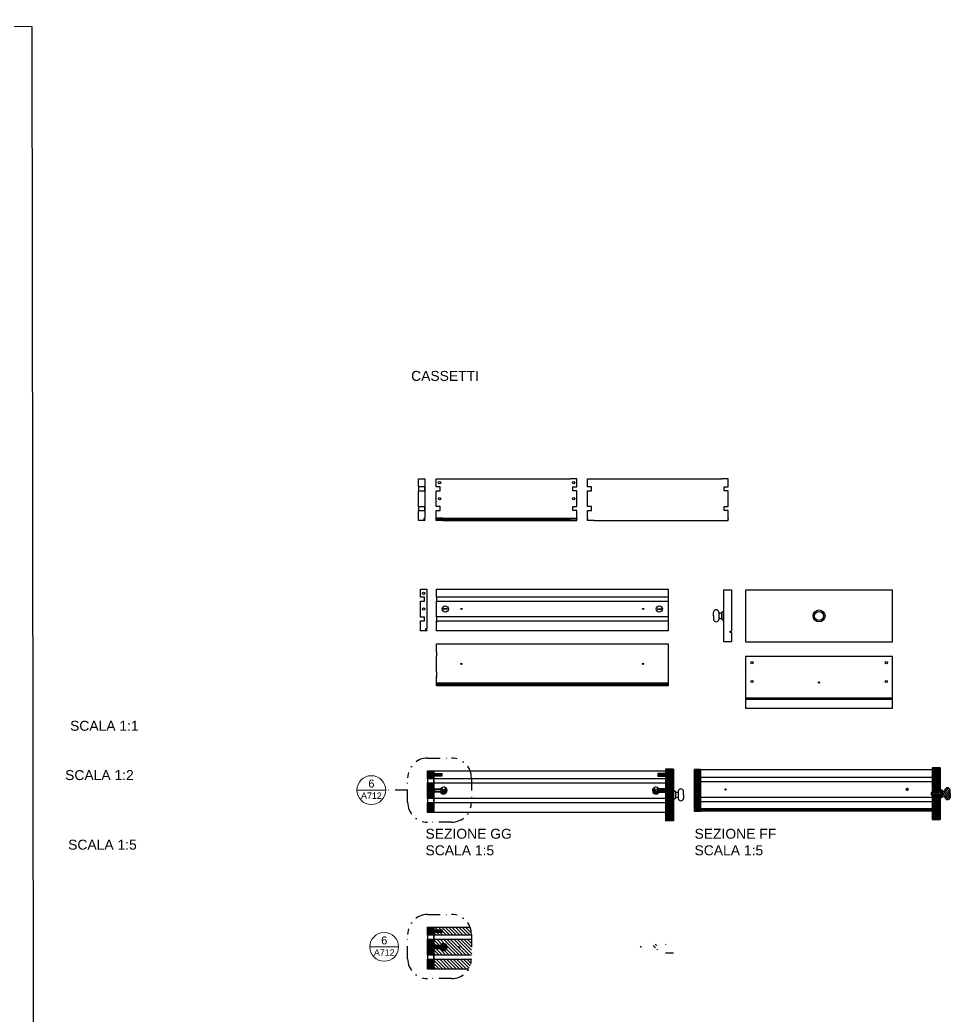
# Model space of a CAD drawing. Header units: millimetres. Extents: x -69 to 1786, y -423 to 412.
# Drawn here: x 470.3 to 704.4, y -181 to 69.6 of the extents above; entities that cross this region are included whole.
import ezdxf
from ezdxf.enums import TextEntityAlignment as Align

# ---------------------------------------------------------------- set-up
doc = ezdxf.new("R2010")
doc.units = ezdxf.units.MM
doc.header["$LTSCALE"] = 0.5
doc.linetypes.add('TRATTOPUNTO2', pattern=[12.7, 6.35, -3.175, 0, -3.175])
doc.layers.add('A-ANNO-SYMB', color=202, linetype='Continuous', lineweight=18)
for name, color, linetype in [('ALTRE LINEE', 70, 'Continuous'), ('CONTRONO SEZIONI', 26, 'Continuous'), ('G-ANNO-GEOMETRY', 2, 'Continuous'), ('G-ANNO-SYSTEM', 7, 'Continuous'), ('linee sezionate', 5, 'Continuous'), ('retino sezione', 157, 'Continuous'), ('SIMBOLI', 201, 'Continuous'), ('viti', 240, 'Continuous'), ('viti sottili', 4, 'Continuous')]:
    doc.layers.add(name, color=color, linetype=linetype)
doc.styles.add('ARIAL', font='arial.ttf')
doc.styles.get("Standard").update_dxf_attribs({"font": 'arial.ttf'})
pattern_1 = [(45, (-1.82544, -1.69339), (-0.12796865, 0.12796865), [])]
pattern_2 = [(229, (65.27, 18.3991), (0.20128105, -0.17497094), [])]
pattern_3 = [(45, (-1.82544, -41.07242), (-0.12796865, 0.12796865), [])]

# ---------------------------------------------------------------- blocks, each defined once
blk = doc.blocks.new('DETAGLI')
at = {"layer": 'A-ANNO-SYMB', "linetype": 'Continuous'}
blk.add_line((486.66, 356.17), (504.76, 356.17), dxfattribs=at)
blk.add_circle((495.71, 356.17), 9.05, dxfattribs=at)
for tag, p in [('TAVOLA', (495.71, 362.76)), ('SEZIONE', (495.71, 354.67))]:
    blk.add_attdef(tag, text='', height=5, dxfattribs=at).set_placement(p, align=Align.TOP_CENTER)

msp = doc.modelspace()

# ---------------------------------------------------------------- hatches: boundary and pattern name
at = {"layer": 'ALTRE LINEE'}
h = msp.add_hatch(dxfattribs=at)
h.set_pattern_fill('ANSI31', color=256, scale=0.057)
h.set_pattern_definition(pattern_3)
h.paths.add_polyline_path([(574.51, -160.06), (573.46, -160.06), (573.46, -159.37), (574.51, -159.37), (574.51, -158.71), (572.9, -158.71), (572.9, -160.71), (574.51, -160.71)])
h = msp.add_hatch(dxfattribs=at)
h.set_pattern_fill('ANSI31', color=256, scale=0.19, angle=90)
h.set_pattern_definition([(135, (-1.82544, -41.0724), (-0.42656217, -0.42656217), [])])
h.paths.add_polyline_path([(580.65, -163.71, -1), (580.97, -163.71, -1)], flags=16)
h.paths.add_polyline_path([(580.72, -163.71, -1), (580.9, -163.71, -1)], flags=0)
h.paths.add_polyline_path([(577.55, -163.98), (577.32, -163.98), (577.32, -163.39), (577.55, -163.39)], flags=0)
h.paths.add_polyline_path([(626.81, -163.71, -1), (626.25, -163.71, -1)], flags=16)
h.paths.add_polyline_path([(626.32, -163.65), (626.47, -163.65), (626.47, -163.5), (626.59, -163.5), (626.59, -163.65), (626.74, -163.65), (626.74, -163.77), (626.59, -163.77), (626.59, -163.92), (626.47, -163.92), (626.47, -163.77), (626.32, -163.77)], flags=0)
h.paths.add_polyline_path([(629.63, -163.69, -0.74706), (631.02, -163.28), (631.02, -163.33, 0.147415), (630.17, -163.22, 0.084542), (630.06, -163.51), (630.54, -163.51), (630.54, -163.3), (630.63, -163.3), (630.63, -164.08), (630.54, -164.08), (630.54, -163.87), (630.06, -163.87, 0.085849), (630.17, -164.17, 0.147415), (631.02, -164.06), (631.02, -164.1, -0.74706)], flags=16)
h.paths.add_polyline_path([(629.8, -163.4), (630.03, -163.4), (630.03, -163.99), (629.8, -163.99)], flags=0)
edge = h.paths.add_edge_path()
edge.add_arc((578.96, -166.63), 5, 328.9262, 359.0751)
edge.add_line((583.96, -166.71), (574.51, -166.71))
edge.add_line((574.51, -166.71), (574.51, -168.67))
edge.add_line((574.51, -168.67), (574.51, -169.21))
edge.add_line((574.51, -169.21), (583.24, -169.21))
h.paths.add_polyline_path([(632.83, -161.71), (632.78, -163.3), (632.83, -163.3)])
edge = h.paths.add_edge_path()
edge.add_line((574.51, -163.2), (576.21, -163.2))
edge.add_arc((576.96, -163.69), 0.895, -148.2415, 146.656, ccw=False)
edge.add_line((576.19, -164.16), (574.51, -164.16))
edge.add_line((574.51, -164.16), (574.51, -165.71))
edge.add_line((574.51, -165.71), (583.96, -165.71))
edge.add_line((583.96, -165.71), (583.96, -161.71))
edge.add_line((583.96, -161.71), (574.51, -161.71))
edge.add_line((574.51, -161.71), (574.51, -163.2))
edge = h.paths.add_edge_path()
edge.add_line((576.07, -160.06), (574.51, -160.06))
edge.add_line((574.51, -160.06), (574.51, -160.71))
edge.add_line((574.51, -160.71), (583.96, -160.71))
edge.add_line((583.96, -160.71), (583.96, -160.5))
edge.add_arc((578.96, -160.5), 5, 0, 20.9284)
edge.add_line((583.63, -158.71), (574.51, -158.71))
edge.add_line((574.51, -158.71), (574.51, -159.37))
edge.add_line((574.51, -159.37), (576.07, -159.37))
edge.add_line((576.07, -159.37), (576.07, -160.06))
h = msp.add_hatch(dxfattribs=at)
h.set_pattern_fill('ANSI31', color=256, scale=0.057)
h.set_pattern_definition(pattern_3)
h.paths.add_polyline_path([(574.51, -166.71), (572.9, -166.71), (572.9, -169.21), (574.51, -169.21), (574.51, -168.91), (574.21, -168.91), (574.21, -168.67), (574.51, -168.67)])
h.paths.add_polyline_path([(574.5, -163.97), (574.51, -163.97), (574.51, -163.88), (574.49, -163.88), (574.5, -163.92)])
h.paths.add_polyline_path([(573.51, -163.2), (574.51, -163.2), (574.51, -161.71), (572.9, -161.71), (572.9, -165.71), (574.51, -165.71), (574.51, -164.16), (573.51, -164.16)])
at = {"layer": 'retino sezione'}
h = msp.add_hatch(dxfattribs=at)
h.set_pattern_fill('ANSI31', color=256, scale=0.057)
h.set_pattern_definition(pattern_1)
h.paths.add_polyline_path([(574.51, -120.7), (573.4, -120.7), (573.4, -119.99), (574.51, -119.99), (574.51, -119.33), (572.9, -119.33), (572.9, -121.33), (574.51, -121.33)])
at = {"layer": 'retino sezione', "lineweight": -3}
h = msp.add_hatch(dxfattribs=at)
h.set_pattern_fill('ANSI31', color=256, scale=0.076)
h.paths.add_polyline_path([(634.83, -118.89), (632.83, -118.89), (632.83, -119.99), (633.94, -119.99), (633.94, -120.7), (632.83, -120.7), (632.83, -123.88), (633.81, -123.88), (633.81, -124.72), (632.83, -124.72), (632.83, -129.23), (633.13, -129.23), (633.13, -129.53), (632.83, -129.53), (632.83, -129.83), (632.83, -131.89), (634.83, -131.89)])
at = {"layer": 'retino sezione'}
h = msp.add_hatch(dxfattribs=at)
h.set_pattern_fill('ANSI31', color=256, scale=0.084, angle=184)
h.set_pattern_definition(pattern_2)
h.paths.add_polyline_path([(639.99, -129.52), (641.59, -129.52), (641.59, -119.02), (639.99, -119.02)])
h = msp.add_hatch(dxfattribs=at)
h.set_pattern_fill('ANSI31', color=256, scale=0.084, angle=184)
h.set_pattern_definition(pattern_2)
h.paths.add_polyline_path([(699.93, -124.73), (701.93, -124.73), (701.93, -118.58), (699.93, -118.58)])
h.paths.add_polyline_path([(701.93, -125.43), (699.93, -125.43), (699.93, -128.92), (700.23, -128.92), (700.23, -129.22), (699.93, -129.22), (699.93, -129.52), (699.93, -131.58), (701.93, -131.58)])
h = msp.add_hatch(dxfattribs=at)
h.set_pattern_fill('ANSI31', color=256, scale=0.057)
h.set_pattern_definition(pattern_1)
h.paths.add_polyline_path([(574.51, -127.33), (572.9, -127.33), (572.9, -129.83), (574.51, -129.83), (574.51, -129.53), (574.21, -129.53), (574.21, -129.29), (574.51, -129.29)])
h.paths.add_polyline_path([(573.53, -123.88), (574.51, -123.88), (574.51, -122.33), (572.9, -122.33), (572.9, -126.33), (574.51, -126.33), (574.51, -124.72), (573.53, -124.72)])
h.paths.add_polyline_path([(574.5, -124.59), (574.51, -124.59), (574.51, -124.5), (574.49, -124.5), (574.5, -124.54)])
h = msp.add_hatch(dxfattribs=at)
h.set_pattern_fill('ANSI31', color=256, scale=0.12, angle=184)
h.set_pattern_definition([(229, (65.27, 18.3991), (0.28754435, -0.2499585), [])])
edge = h.paths.add_edge_path()
edge.add_line((702.4, -125.36), (702.4, -125.36))
edge.add_line((702.4, -125.36), (702.4, -125.43))
edge.add_line((702.4, -125.43), (701.93, -125.43))
edge.add_line((701.93, -125.43), (701.93, -125.88))
edge.add_arc((702.13, -125.88), 0.2, 180, 270)
edge.add_line((702.13, -126.08), (702.23, -126.08))
edge.add_arc((702.23, -125.88), 0.2, 270, 342.0104)
edge.add_arc((702.61, -126), 0.2, 118.9875, 162.0104, ccw=False)
edge.add_arc((703.03, -126.76), 1.07, 88.9617, 118.9875, ccw=False)
edge.add_line((703.05, -125.69), (703.13, -125.69))
edge.add_line((703.13, -125.69), (703.13, -126.02))
edge.add_arc((703.78, -125.92), 0.657, 188.1712, 351.8288)
edge.add_line((704.43, -126.02), (704.43, -125.08))
edge.add_line((704.43, -125.08), (704.43, -124.14))
edge.add_arc((703.78, -124.24), 0.657, 8.1712, 171.8288)
edge.add_line((703.13, -124.14), (703.13, -124.46))
edge.add_line((703.13, -124.46), (703.05, -124.46))
edge.add_arc((703.03, -123.39), 1.07, 241.0125, 271.0383, ccw=False)
edge.add_arc((702.61, -124.15), 0.2, 197.9896, 241.0125, ccw=False)
edge.add_arc((702.23, -124.28), 0.2, 17.9896, 90)
edge.add_line((702.23, -124.08), (702.13, -124.08))
edge.add_arc((702.13, -124.28), 0.2, 90, 180)
edge.add_line((701.93, -124.28), (701.93, -124.73))
edge.add_line((701.93, -124.73), (702.41, -124.73))
edge.add_line((702.41, -124.73), (702.41, -124.82))
edge.add_line((702.41, -124.82), (702.41, -124.82))
edge.add_line((702.41, -124.82), (702.4, -125.36))
at = {"layer": 'viti sottili'}
h = msp.add_hatch(dxfattribs=at)
h.set_pattern_fill('ANSI31', color=256, scale=0.0084, angle=180)
h.set_pattern_definition([(225, (1209.16629, -286.30701), (0.0188585379, -0.0188585379), [])])
h.paths.add_polyline_path([(577.71, -163.69, 0.294676), (577.27, -163), (577.17, -163.21, -0.085849), (577.28, -163.51), (577.32, -163.51), (577.32, -163.39), (577.55, -163.39), (577.55, -163.98), (577.32, -163.98), (577.32, -163.87), (577.28, -163.87, -0.084542), (577.17, -164.16, -0.094878), (576.61, -164.15), (576.61, -164.36, 0.559973)])

# ---------------------------------------------------------------- linework, layer by layer
at = {"layer": 'ALTRE LINEE'}
for p, q in [((575.12, -45.85), (576.73, -45.85)), ((575.12, -47.85), (575.12, -45.85)), ((576.73, -45.85), (608.91, -45.85)), ((610.52, -45.85), (608.91, -45.85)), ((610.52, -47.85), (610.52, -45.85)), ((613.2, -45.85), (614.81, -45.85)), ((613.2, -47.85), (613.2, -45.85)), ((614.81, -45.85), (646.99, -45.85)), ((648.6, -45.85), (646.99, -45.85)), ((648.6, -47.85), (648.6, -45.85)), ((570.64, -47.87), (570.64, -48.87)), ((576.12, -47.85), (575.12, -47.85)), ((575.12, -52.85), (575.12, -48.85)), ((575.12, -48.85), (576.12, -48.85)), ((576.12, -48.85), (576.12, -47.85)), ((609.52, -48.85), (609.52, -47.85)), ((609.52, -47.85), (610.52, -47.85)), ((610.52, -48.85), (609.52, -48.85)), ((610.52, -52.85), (610.52, -48.85)), ((614.2, -47.85), (613.2, -47.85)), ((613.2, -52.85), (613.2, -48.85)), ((613.2, -48.85), (614.2, -48.85)), ((614.2, -48.85), (614.2, -47.85)), ((647.6, -48.85), (647.6, -47.85)), ((647.6, -47.85), (648.6, -47.85)), ((648.6, -48.85), (647.6, -48.85)), ((648.6, -52.85), (648.6, -48.85)), ((570.64, -52.87), (570.64, -53.87)), ((576.12, -52.85), (575.12, -52.85)), ((575.12, -56.35), (575.12, -53.85)), ((575.12, -53.85), (576.12, -53.85)), ((576.12, -53.85), (576.12, -52.85)), ((609.52, -53.85), (609.52, -52.85)), ((609.52, -52.85), (610.52, -52.85)), ((610.52, -53.85), (609.52, -53.85)), ((610.52, -56.35), (610.52, -53.85)), ((614.2, -52.85), (613.2, -52.85)), ((613.2, -56.35), (613.2, -53.85)), ((613.2, -53.85), (614.2, -53.85)), ((614.2, -53.85), (614.2, -52.85)), ((647.6, -53.85), (647.6, -52.85)), ((647.6, -52.85), (648.6, -52.85)), ((648.6, -53.85), (647.6, -53.85)), ((648.6, -56.35), (648.6, -53.85)), ((576.73, -55.8), (575.12, -55.8)), ((575.12, -55.8), (575.12, -56.05)), ((575.12, -56.05), (576.73, -56.05)), ((576.73, -56.35), (575.12, -56.35)), ((576.73, -55.8), (608.91, -55.8)), ((576.73, -56.05), (608.91, -56.05)), ((576.73, -56.35), (608.91, -56.35)), ((608.91, -55.8), (610.52, -55.8)), ((610.52, -56.05), (608.91, -56.05)), ((608.91, -56.35), (610.52, -56.35)), ((610.52, -55.8), (610.52, -56.05)), ((613.2, -55.8), (613.2, -56.05)), ((614.81, -56.35), (613.2, -56.35)), ((614.81, -56.35), (646.99, -56.35)), ((646.99, -56.35), (648.6, -56.35)), ((648.6, -55.8), (648.6, -56.05)), ((575.16, -73.61), (633.48, -73.61)), ((575.16, -73.61), (576.77, -73.61)), ((575.16, -75.61), (575.16, -73.61)), ((633.48, -73.61), (633.48, -84.11)), ((647.39, -73.82), (647.39, -86.82)), ((647.39, -73.82), (649.39, -73.82)), ((649.39, -73.82), (649.39, -84.22)), ((652.96, -73.86), (652.96, -86.86)), ((633.48, -75.61), (575.16, -75.61)), ((575.16, -75.61), (575.16, -76.61)), ((575.16, -80.61), (575.16, -76.61)), ((575.16, -76.61), (633.48, -76.61)), ((644.89, -80.32), (644.89, -79.39)), ((646.19, -79.39), (646.19, -81.26)), ((646.31, -79.71), (646.19, -79.71)), ((646.89, -79.52), (646.89, -81.12)), ((647.19, -79.32), (647.09, -79.32)), ((647.39, -81.76), (647.39, -79.76)), ((633.48, -80.61), (575.16, -80.61)), ((575.16, -80.61), (575.16, -82.09)), ((575.16, -84.11), (575.16, -81.61)), ((575.16, -81.61), (633.48, -81.61)), ((644.89, -80.32), (644.89, -81.26)), ((646.31, -80.94), (646.19, -80.94)), ((647.19, -81.32), (647.09, -81.32)), ((576.77, -84.11), (575.16, -84.11)), ((633.48, -84.11), (576.77, -84.11)), ((649.09, -84.52), (649.09, -84.22)), ((649.09, -84.22), (649.39, -84.22)), ((649.39, -84.52), (649.09, -84.52)), ((649.39, -84.52), (649.39, -86.82)), ((575.13, -87.41), (576.74, -87.41)), ((575.13, -89.41), (575.13, -87.41)), ((575.13, -87.41), (633.45, -87.41)), ((633.45, -87.41), (633.45, -97.91)), ((647.39, -86.82), (649.39, -86.82)), ((575.13, -89.41), (575.13, -90.41)), ((575.13, -94.41), (575.13, -90.41)), ((652.96, -90.61), (652.96, -103.61)), ((575.13, -94.41), (575.13, -95.89)), ((575.13, -97.91), (575.13, -95.41)), ((633.45, -97.31), (575.13, -97.31)), ((633.45, -97.61), (575.13, -97.61)), ((633.45, -97.91), (575.13, -97.91)), ((652.96, -101.01), (689.96, -101.01)), ((652.96, -101.31), (689.96, -101.31)), ((639.99, -119.02), (699.93, -119.02)), ((574.51, -123.88), (574.51, -122.33)), ((699.93, -121.02), (641.6, -121.02)), ((641.6, -122.02), (699.93, -122.02)), ((574.51, -126.33), (574.51, -124.72)), ((634.83, -126.82), (634.83, -124.82)), ((635.03, -124.39), (635.13, -124.39)), ((635.33, -124.59), (635.33, -126.19)), ((635.92, -124.77), (636.03, -124.77)), ((636.03, -124.45), (636.03, -126.33)), ((637.33, -125.39), (637.33, -124.45)), ((701.93, -124.73), (701.93, -124.51)), ((574.51, -126.33), (574.51, -127.81)), ((574.51, -129.83), (574.51, -127.33)), ((634.83, -125.6), (634.83, -125.6)), ((635.03, -126.39), (635.13, -126.39)), ((635.92, -126), (636.03, -126)), ((637.33, -125.39), (637.33, -126.33)), ((699.93, -126.02), (641.6, -126.02)), ((641.6, -127.02), (699.93, -127.02)), ((701.93, -126.51), (701.93, -125.43)), ((700.23, -128.92), (641.59, -128.92)), ((700.23, -129.22), (641.59, -129.22)), ((699.93, -129.52), (641.59, -129.52)), ((699.93, -129.22), (700.23, -129.22)), ((700.23, -129.22), (700.23, -128.92)), ((572.9, -160.71), (572.9, -161.71)), ((574.51, -163.2), (574.51, -161.71)), ((574.51, -165.71), (574.51, -164.16)), ((634.83, -165.18), (632.83, -165.18)), ((572.9, -165.71), (572.9, -166.71)), ((574.51, -165.71), (574.51, -167.19)), ((574.51, -169.21), (574.51, -166.71))]:
    msp.add_line(p, q, dxfattribs=at)
for points in [[(570.64, -45.87), (572.25, -45.87), (572.25, -55.82), (571.95, -55.82), (571.95, -56.07), (572.25, -56.07), (572.25, -56.37), (570.64, -56.37), (570.64, -53.87), (572.25, -53.87), (572.25, -52.87), (570.64, -52.87), (570.64, -48.87), (572.25, -48.87), (572.25, -47.87), (570.64, -47.87), (570.64, -45.87)], [(571.11, -73.63), (572.72, -73.63), (572.72, -83.58), (572.42, -83.58), (572.42, -83.83), (572.72, -83.83), (572.72, -84.13), (571.11, -84.13), (571.11, -81.63), (572.11, -81.63), (572.11, -80.63), (571.11, -80.63), (571.11, -76.63), (572.11, -76.63), (572.11, -75.63), (571.11, -75.63), (571.11, -73.63)], [(652.96, -86.86), (689.96, -86.86), (689.96, -73.86), (652.96, -73.86)], [(652.96, -103.61), (689.96, -103.61), (689.96, -90.61), (652.96, -90.61)]]:
    msp.add_lwpolyline(points, dxfattribs=at)
for centre, radius in [((571.91, -74.65), 0.3), ((571.91, -78.63), 0.289), ((581.46, -78.61), 0.161), ((627.18, -78.61), 0.161), ((671.46, -80.36), 1.5), ((671.46, -80.36), 1.14), ((581.43, -92.41), 0.161), ((627.15, -92.41), 0.161), ((580.81, -163.71), 0.161)]:
    msp.add_circle(centre, radius, dxfattribs=at)
for centre, radius, start, end in [((645.54, -79.48), 0.657, 8.1712, 171.8288), ((646.29, -78.64), 1.07, 268.9617, 298.9875), ((646.71, -79.4), 0.2, 298.9875, 342.0104), ((647.09, -79.52), 0.2, 90, 180), ((647.19, -79.52), 0.2, 0, 90), ((645.54, -81.17), 0.657, 188.1712, 351.8288), ((646.29, -82.01), 1.07, 61.0125, 91.0383), ((646.71, -81.25), 0.2, 17.9896, 61.0125), ((647.09, -81.12), 0.2, 180, 270), ((647.19, -81.12), 0.2, 270, 0), ((635.03, -124.59), 0.2, 90, 180), ((635.13, -124.59), 0.2, 0, 90), ((635.51, -124.47), 0.2, 197.9896, 241.0125), ((635.93, -123.7), 1.07, 241.0125, 271.0383), ((636.68, -124.55), 0.657, 8.1712, 171.8288), ((635.03, -126.19), 0.2, 180, 270), ((635.13, -126.19), 0.2, 270, 0), ((635.51, -126.31), 0.2, 118.9875, 162.0104), ((635.93, -127.07), 1.07, 88.9617, 118.9875), ((636.68, -126.23), 0.657, 188.1712, 351.8288)]:
    msp.add_arc(centre, radius, start, end, dxfattribs=at)
at = {"layer": 'CONTRONO SEZIONI', "linetype": 'TRATTOPUNTO2', "lineweight": -3}
for points in [[(572.91, -116.12), (578.96, -116.12)], [(567.91, -127.25), (567.91, -121.12)], [(583.96, -121.12), (583.96, -127.25)], [(578.96, -132.25), (572.91, -132.25)], [(572.91, -155.5), (578.96, -155.5)], [(567.91, -166.63), (567.91, -160.5)], [(583.96, -160.5), (583.96, -166.63)], [(578.96, -171.63), (572.91, -171.63)]]:
    msp.add_lwpolyline(points, dxfattribs=at)
for centre, start, end in [((572.91, -121.12), 90, 180), ((578.96, -121.12), 0, 90), ((572.91, -127.25), 180, 270), ((578.96, -127.25), 270, 0), ((572.91, -160.5), 90, 180), ((578.96, -160.5), 0, 90), ((572.91, -166.63), 180, 270), ((578.96, -166.63), 270, 0)]:
    msp.add_arc(centre, 5, start, end, dxfattribs=at)
at = {"layer": 'G-ANNO-GEOMETRY'}
for p, q in [((574.51, -121.33), (574.51, -120.7)), ((574.51, -121.33), (574.51, -122.33)), ((574.51, -160.71), (574.51, -160.06)), ((574.51, -160.71), (574.51, -161.71)), ((576.71, -163.3), (576.8, -163.3)), ((576.8, -164.08), (576.71, -164.08))]:
    msp.add_line(p, q, dxfattribs=at)
msp.add_lwpolyline([(-68.62, 69.61), (473.33, 68), (473.96, -423.05), (-67.99, -421.44)], close=True, dxfattribs=at)
at = {"layer": 'linee sezionate'}
for p, q in [((574.51, -119.33), (632.83, -119.33)), ((632.83, -118.89), (632.83, -119.99)), ((634.83, -118.89), (632.83, -118.89)), ((632.83, -119.33), (632.83, -119.99)), ((634.83, -118.89), (634.83, -131.89)), ((639.99, -119.02), (639.99, -129.52)), ((641.59, -119.02), (641.59, -129.52)), ((699.93, -118.58), (699.93, -124.65)), ((701.93, -118.58), (699.93, -118.58)), ((701.93, -118.58), (701.93, -124.73)), ((572.9, -121.33), (572.9, -122.33)), ((632.83, -121.33), (574.51, -121.33)), ((574.51, -122.33), (632.83, -122.33)), ((632.83, -120.7), (632.83, -123.88)), ((632.83, -124.72), (632.83, -129.83)), ((702.13, -124.08), (702.23, -124.08)), ((703.01, -124.46), (703.13, -124.46)), ((703.13, -124.14), (703.13, -124.46)), ((704.43, -125.08), (704.43, -124.14)), ((704.43, -125.08), (704.43, -126.02)), ((572.9, -126.33), (572.9, -127.33)), ((632.83, -126.33), (574.51, -126.33)), ((574.51, -127.33), (632.83, -127.33)), ((699.93, -125.51), (699.93, -129.52)), ((701.93, -125.43), (701.93, -131.58)), ((702.13, -126.08), (702.23, -126.08)), ((703.01, -125.69), (703.13, -125.69)), ((703.13, -125.69), (703.13, -126.02)), ((632.83, -129.83), (574.51, -129.83)), ((633.13, -129.23), (632.83, -129.23)), ((632.83, -129.53), (633.13, -129.53)), ((632.83, -129.59), (632.83, -131.89)), ((633.13, -129.53), (633.13, -129.23)), ((639.99, -129.52), (641.59, -129.52)), ((699.93, -129.52), (699.93, -131.58)), ((634.83, -131.89), (632.83, -131.89)), ((574.51, -158.71), (583.63, -158.71)), ((583.96, -160.71), (574.51, -160.71)), ((574.51, -161.71), (583.96, -161.71)), ((583.96, -165.71), (574.51, -165.71)), ((574.51, -166.71), (583.96, -166.71)), ((576.12, -169.21), (574.51, -169.21)), ((583.24, -169.21), (576.12, -169.21))]:
    msp.add_line(p, q, dxfattribs=at)
at = {"layer": 'linee sezionate', "lineweight": -3}
for p, q in [((641.59, -119.02), (639.99, -119.02)), ((699.93, -128.92), (700.23, -128.92)), ((700.23, -129.22), (699.93, -129.22)), ((700.23, -128.92), (700.23, -129.22)), ((699.93, -131.58), (701.93, -131.58))]:
    msp.add_line(p, q, dxfattribs=at)
at = {"layer": 'linee sezionate'}
for points in [[(572.9, -119.33), (574.51, -119.33), (574.51, -119.99)], [(574.51, -124.72), (574.51, -129.29), (574.21, -129.29), (574.21, -129.53), (574.51, -129.53), (574.51, -129.83), (572.9, -129.83), (572.9, -127.33), (574.51, -127.33), (574.51, -126.33), (572.9, -126.33), (572.9, -122.33), (574.51, -122.33), (574.51, -121.33), (572.9, -121.33), (572.9, -119.33)], [(574.51, -120.7), (574.51, -123.88)], [(572.9, -158.71), (574.51, -158.71), (574.51, -159.37)], [(574.51, -164.16), (574.51, -168.67), (574.21, -168.67), (574.21, -168.91), (574.51, -168.91), (574.51, -169.21), (572.9, -169.21), (572.9, -166.71), (574.51, -166.71), (574.51, -165.71), (572.9, -165.71), (572.9, -161.71), (574.51, -161.71), (574.51, -160.71), (572.9, -160.71), (572.9, -158.71)], [(574.51, -160.06), (574.51, -163.2)]]:
    msp.add_lwpolyline(points, dxfattribs=at)
at = {"layer": 'linee sezionate', "lineweight": -3}
for points in [[(573.4, -119.99), (576.49, -119.99), (576.49, -120.7), (573.4, -120.7)], [(633.94, -119.99), (630.85, -119.99), (630.85, -120.7), (633.94, -120.7)], [(573.46, -159.37), (576.58, -159.37), (576.58, -160.06), (573.46, -160.06)]]:
    msp.add_lwpolyline(points, close=True, dxfattribs=at)
for points in [[(576.19, -124.72), (573.53, -124.72), (573.53, -123.88), (576.2, -123.88)], [(631.15, -124.72), (633.81, -124.72), (633.81, -123.88), (631.14, -123.88)], [(699.93, -124.73), (702.41, -124.73), (702.4, -125.43), (699.93, -125.43)], [(576.19, -164.16), (573.51, -164.16), (573.51, -163.2), (576.21, -163.2)]]:
    msp.add_lwpolyline(points, dxfattribs=at)
for centre, radius, start, end in [((576.96, -124.31), 0.865, 208.402, 150.6555), ((630.39, -124.31), 0.865, 29.3445, 331.598), ((576.96, -163.69), 0.895, 211.7585, 146.656)]:
    msp.add_arc(centre, radius, start, end, dxfattribs=at)
at = {"layer": 'linee sezionate'}
for centre, radius, start, end in [((702.13, -124.28), 0.2, 90, 180), ((702.23, -124.28), 0.2, 17.9896, 90), ((702.61, -124.15), 0.2, 197.9896, 241.0125), ((703.03, -123.39), 1.07, 241.0125, 271.0383), ((703.78, -124.24), 0.657, 8.1712, 171.8288), ((702.13, -125.88), 0.2, 180, 270), ((702.23, -125.88), 0.2, 270, 342.0104), ((702.61, -126), 0.2, 118.9875, 162.0104), ((703.03, -126.76), 1.07, 88.9617, 118.9875), ((703.78, -125.92), 0.657, 188.1712, 351.8288)]:
    msp.add_arc(centre, radius, start, end, dxfattribs=at)
at = {"layer": 'SIMBOLI', "linetype": 'TRATTOPUNTO2', "lineweight": -3}
msp.add_line((567.91, -124.19), (562.4, -124.19), dxfattribs=at)
at = {"layer": 'viti'}
for p, q in [((576.69, -78.61), (576.86, -78.55)), ((576.69, -78.61), (576.86, -78.67)), ((576.86, -78.55), (576.86, -78.67)), ((577.89, -78.55), (576.89, -78.55)), ((577.39, -78.55), (576.89, -78.55)), ((576.89, -78.55), (576.89, -78.67)), ((577.89, -78.67), (576.89, -78.67)), ((577.89, -78.55), (577.89, -78.67)), ((630.75, -78.55), (631.75, -78.55)), ((630.75, -78.55), (630.75, -78.67)), ((630.75, -78.67), (631.75, -78.67)), ((631.25, -78.55), (631.75, -78.55)), ((631.75, -78.55), (631.75, -78.67)), ((631.78, -78.55), (631.78, -78.67)), ((631.95, -78.61), (631.78, -78.55)), ((631.95, -78.61), (631.78, -78.67))]:
    msp.add_line(p, q, dxfattribs=at)
for centre, radius in [((575.93, -46.85), 0.3), ((609.72, -46.85), 0.3), ((575.93, -50.85), 0.289), ((609.72, -50.85), 0.289), ((577.39, -78.61), 0.766), ((631.25, -78.61), 0.766), ((654.56, -92.11), 0.3), ((688.36, -92.11), 0.3), ((654.56, -96.86), 0.289), ((671.46, -97.11), 0.152), ((688.36, -96.86), 0.289)]:
    msp.add_circle(centre, radius, dxfattribs=at)
at = {"layer": 'viti sottili'}
for p, q in [((573.79, -120.1), (573.66, -120.2)), ((573.66, -120.2), (573.66, -120.51)), ((573.79, -120.1), (576.06, -120.1)), ((575.97, -120.29), (573.86, -120.29)), ((576.06, -120.1), (576.18, -120.2)), ((576.18, -120.2), (576.18, -120.51)), ((631.28, -120.1), (631.16, -120.2)), ((631.16, -120.2), (631.16, -120.51)), ((633.55, -120.1), (631.28, -120.1)), ((631.37, -120.29), (633.48, -120.29)), ((633.55, -120.1), (633.68, -120.2)), ((633.68, -120.2), (633.68, -120.51)), ((573.66, -120.51), (573.79, -120.6)), ((576.06, -120.6), (573.79, -120.6)), ((575.97, -120.44), (573.86, -120.44)), ((576.18, -120.51), (576.06, -120.6)), ((631.16, -120.51), (631.28, -120.6)), ((631.28, -120.6), (633.55, -120.6)), ((631.37, -120.44), (633.48, -120.44)), ((633.68, -120.51), (633.55, -120.6)), ((573.79, -124.13), (574.64, -124.13)), ((574.64, -124.54), (573.79, -124.54)), ((574.64, -124.04), (574.64, -124.63)), ((576.36, -124.08), (574.64, -124.08)), ((574.64, -124.57), (576.36, -124.57)), ((630.98, -124.08), (632.71, -124.08)), ((632.71, -124.57), (630.98, -124.57)), ((632.71, -124.04), (632.71, -124.63)), ((633.55, -124.13), (632.71, -124.13)), ((632.71, -124.54), (633.55, -124.54)), ((693.57, -123.96), (693.42, -123.96)), ((693.42, -123.96), (693.42, -124.08)), ((693.57, -124.08), (693.42, -124.08)), ((693.57, -123.96), (693.57, -123.81)), ((693.57, -123.81), (693.69, -123.81)), ((693.57, -124.23), (693.57, -124.08)), ((693.57, -124.23), (693.69, -124.23)), ((693.69, -123.96), (693.69, -123.81)), ((693.69, -123.96), (693.83, -123.96)), ((693.69, -124.08), (693.83, -124.08)), ((693.69, -124.23), (693.69, -124.08)), ((693.83, -123.96), (693.83, -124.08)), ((699.63, -125.05), (699.77, -125.05)), ((699.63, -125.11), (699.77, -125.11)), ((699.77, -125.05), (699.77, -125.11)), ((699.96, -124.93), (699.93, -124.89)), ((699.93, -125.24), (699.97, -125.28)), ((699.98, -124.88), (699.96, -124.93)), ((699.97, -125.28), (699.99, -125.23)), ((700.03, -124.93), (699.98, -124.88)), ((699.99, -125.23), (700.04, -125.28)), ((700.05, -124.88), (700.03, -124.93)), ((700.04, -125.28), (700.06, -125.23)), ((700.1, -124.93), (700.05, -124.88)), ((700.06, -125.23), (700.11, -125.28)), ((700.12, -124.88), (700.1, -124.93)), ((700.11, -125.28), (700.13, -125.23)), ((700.17, -124.93), (700.12, -124.88)), ((700.13, -125.23), (700.18, -125.28)), ((700.19, -124.88), (700.17, -124.93)), ((700.18, -125.28), (700.2, -125.23)), ((700.24, -124.93), (700.19, -124.88)), ((700.2, -125.23), (700.25, -125.28)), ((700.26, -124.88), (700.24, -124.93)), ((700.25, -125.28), (700.27, -125.23)), ((700.31, -124.93), (700.26, -124.88)), ((700.27, -125.23), (700.32, -125.28)), ((700.33, -124.88), (700.31, -124.93)), ((700.32, -125.28), (700.34, -125.23)), ((700.38, -124.93), (700.33, -124.88)), ((700.34, -125.23), (700.39, -125.28)), ((700.4, -124.88), (700.38, -124.93)), ((700.39, -125.28), (700.41, -125.23)), ((700.45, -124.93), (700.4, -124.88)), ((700.41, -125.23), (700.46, -125.28)), ((700.47, -124.88), (700.45, -124.93)), ((700.46, -125.28), (700.48, -125.23)), ((700.52, -124.93), (700.47, -124.88)), ((700.48, -125.23), (700.53, -125.28)), ((700.54, -124.88), (700.52, -124.93)), ((700.53, -125.28), (700.55, -125.23)), ((700.59, -124.93), (700.54, -124.88)), ((700.55, -125.23), (700.6, -125.28)), ((700.61, -124.88), (700.59, -124.93)), ((700.6, -125.28), (700.62, -125.23)), ((700.66, -124.93), (700.61, -124.88)), ((700.62, -125.23), (700.67, -125.28)), ((700.68, -124.88), (700.66, -124.93)), ((700.67, -125.28), (700.69, -125.23)), ((700.73, -124.93), (700.68, -124.88)), ((700.69, -125.23), (700.74, -125.28)), ((700.75, -124.88), (700.73, -124.93)), ((700.74, -125.28), (700.76, -125.23)), ((700.8, -124.93), (700.75, -124.88)), ((700.76, -125.23), (700.81, -125.28)), ((700.82, -124.88), (700.8, -124.93)), ((700.81, -125.28), (700.83, -125.23)), ((700.87, -124.93), (700.82, -124.88)), ((700.83, -125.23), (700.88, -125.28)), ((700.89, -124.88), (700.87, -124.93)), ((700.88, -125.28), (700.9, -125.23)), ((700.94, -124.93), (700.89, -124.88)), ((700.9, -125.23), (700.95, -125.28)), ((700.96, -124.88), (700.94, -124.93)), ((700.95, -125.28), (700.97, -125.23)), ((701.01, -124.93), (700.96, -124.88)), ((700.97, -125.23), (701.02, -125.28)), ((701.03, -124.88), (701.01, -124.93)), ((701.02, -125.28), (701.04, -125.23)), ((701.08, -124.93), (701.03, -124.88)), ((701.04, -125.23), (701.09, -125.28)), ((701.08, -124.93), (701.1, -124.88)), ((701.09, -125.28), (701.11, -125.23)), ((701.15, -124.93), (701.1, -124.88)), ((701.11, -125.23), (701.16, -125.28)), ((701.17, -124.88), (701.15, -124.93)), ((701.16, -125.28), (701.18, -125.23)), ((701.22, -124.93), (701.17, -124.88)), ((701.18, -125.23), (701.23, -125.28)), ((701.24, -124.88), (701.22, -124.93)), ((701.23, -125.28), (701.25, -125.23)), ((701.29, -124.93), (701.24, -124.88)), ((701.25, -125.23), (701.3, -125.28)), ((701.31, -124.88), (701.29, -124.93)), ((701.3, -125.28), (701.32, -125.23)), ((701.36, -124.93), (701.31, -124.88)), ((701.32, -125.23), (701.37, -125.28)), ((701.38, -124.88), (701.36, -124.93)), ((701.37, -125.28), (701.39, -125.23)), ((701.43, -124.93), (701.38, -124.88)), ((701.39, -125.23), (701.44, -125.28)), ((701.45, -124.89), (701.43, -124.94)), ((701.44, -125.28), (701.46, -125.23)), ((701.5, -124.94), (701.45, -124.89)), ((701.46, -125.24), (701.51, -125.29)), ((701.52, -124.89), (701.5, -124.94)), ((701.51, -125.29), (701.53, -125.24)), ((701.57, -124.94), (701.52, -124.89)), ((701.53, -125.24), (701.58, -125.29)), ((701.59, -124.89), (701.57, -124.94)), ((701.58, -125.29), (701.6, -125.24)), ((701.64, -124.94), (701.59, -124.89)), ((701.6, -125.24), (701.65, -125.29)), ((701.66, -124.89), (701.64, -124.94)), ((701.65, -125.29), (701.67, -125.24)), ((701.71, -124.94), (701.66, -124.89)), ((701.67, -125.24), (701.72, -125.29)), ((701.73, -124.89), (701.71, -124.94)), ((701.72, -125.29), (701.74, -125.24)), ((701.78, -124.94), (701.73, -124.89)), ((701.74, -125.24), (701.79, -125.29)), ((701.81, -124.89), (701.79, -124.94)), ((701.79, -125.29), (701.81, -125.24)), ((701.86, -124.94), (701.81, -124.89)), ((701.81, -125.24), (701.86, -125.29)), ((701.88, -124.89), (701.86, -124.94)), ((701.86, -125.29), (701.88, -125.24)), ((701.93, -124.94), (701.88, -124.89)), ((701.88, -125.24), (701.93, -125.29)), ((701.93, -124.94), (701.95, -124.89)), ((701.93, -125.29), (701.95, -125.24)), ((702, -124.94), (701.95, -124.89)), ((701.95, -125.24), (702, -125.29)), ((702.01, -124.9), (701.99, -124.95)), ((702, -125.29), (702.02, -125.24)), ((702.06, -124.95), (702.01, -124.9)), ((702.02, -125.25), (702.07, -125.3)), ((702.08, -124.9), (702.06, -124.95)), ((702.07, -125.3), (702.09, -125.25)), ((702.13, -124.95), (702.08, -124.9)), ((702.09, -125.25), (702.14, -125.3)), ((702.15, -124.9), (702.13, -124.95)), ((702.14, -125.3), (702.16, -125.25)), ((702.2, -124.95), (702.15, -124.9)), ((702.16, -125.25), (702.21, -125.3)), ((702.22, -124.9), (702.2, -124.95)), ((702.21, -125.3), (702.23, -125.25)), ((702.27, -124.95), (702.22, -124.9)), ((702.23, -125.25), (702.28, -125.3)), ((702.27, -124.95), (702.3, -124.95)), ((702.28, -125.3), (702.3, -125.25)), ((702.3, -125.25), (702.3, -125.25)), ((702.33, -124.97), (702.33, -125.22)), ((573.52, -159.5), (573.63, -159.41)), ((573.52, -159.92), (573.52, -159.5)), ((573.63, -160.01), (573.52, -159.92)), ((573.63, -159.41), (576.42, -159.41)), ((573.63, -159.41), (573.63, -160.01)), ((576.42, -160.01), (573.63, -160.01)), ((573.7, -159.5), (576.36, -159.5)), ((573.7, -159.61), (576.35, -159.61)), ((573.7, -159.71), (576.35, -159.71)), ((573.7, -159.82), (576.35, -159.82)), ((573.7, -159.92), (576.35, -159.92)), ((576.42, -159.41), (576.42, -160.01)), ((576.53, -159.5), (576.42, -159.41)), ((576.42, -160.01), (576.53, -159.92)), ((576.53, -159.92), (576.53, -159.5)), ((576.53, -159.71), (576.53, -159.52)), ((573.72, -163.47), (573.84, -163.88)), ((573.79, -163.47), (573.9, -163.88)), ((573.87, -163.47), (573.98, -163.88)), ((573.93, -163.47), (574.04, -163.88)), ((574.01, -163.47), (574.12, -163.88)), ((574.07, -163.47), (574.18, -163.88)), ((574.15, -163.47), (574.26, -163.88)), ((574.21, -163.47), (574.33, -163.88)), ((574.31, -163.47), (574.42, -163.88)), ((574.37, -163.47), (574.49, -163.88)), ((574.51, -164.08), (574.51, -163.3)), ((576.61, -164.15), (576.61, -164.36)), ((576.71, -164.08), (576.71, -163.3)), ((576.8, -163.3), (576.8, -164.08)), ((576.8, -164.08), (576.8, -163.3)), ((577.27, -163), (577.17, -163.21))]:
    msp.add_line(p, q, dxfattribs=at)
at = {"layer": 'viti sottili', "lineweight": -3}
for p, q in [((574.02, -124.13), (573.84, -124.54)), ((574.21, -124.13), (574.03, -124.54)), ((574.44, -124.13), (574.26, -124.54)), ((574.64, -124.13), (574.46, -124.54)), ((632.71, -124.13), (632.88, -124.54)), ((632.9, -124.13), (633.08, -124.54)), ((633.13, -124.13), (633.31, -124.54)), ((633.32, -124.13), (633.5, -124.54))]:
    msp.add_line(p, q, dxfattribs=at)
at = {"layer": 'viti sottili'}
for points in [[(577.36, -123.76, -0.74706), (576.99, -125, -0.74706), (576.62, -123.76), (576.67, -123.76, 0.147415), (576.57, -124.52, 0.085849), (576.83, -124.62), (576.83, -124.65), (576.73, -124.65), (576.73, -124.85), (577.25, -124.85), (577.25, -124.65), (577.15, -124.65), (577.15, -124.62, 0.084542), (577.41, -124.52, 0.147415), (577.31, -123.76), (577.36, -123.76)], [(629.98, -123.76, 0.74706), (630.35, -125, 0.74706), (630.72, -123.76), (630.67, -123.76, -0.147415), (630.78, -124.52, -0.085849), (630.51, -124.62), (630.51, -124.65), (630.61, -124.65), (630.61, -124.85), (630.09, -124.85), (630.09, -124.65), (630.19, -124.65), (630.19, -124.62, -0.084542), (629.93, -124.52, -0.147415), (630.03, -123.76), (629.98, -123.76)], [(574.51, -163.3), (574.57, -163.3), (574.57, -163.34), (576.32, -163.34), (576.71, -163.34), (576.71, -163.3), (576.8, -163.3), (576.8, -163.51), (577.28, -163.51, 0.085849), (577.17, -163.21, 0.147415), (576.32, -163.32), (576.32, -163.28, -0.74706), (577.71, -163.69, -0.74706), (576.32, -164.1), (576.32, -164.05, 0.147415), (577.17, -164.16, 0.084542), (577.28, -163.87), (576.8, -163.87), (576.8, -164.08), (576.71, -164.08), (576.71, -164.04), (574.57, -164.04), (574.57, -164.08), (574.51, -164.08)], [(576.32, -164.1, 0.74706), (577.71, -163.69, 0.74706), (576.32, -163.28), (576.32, -163.32, -0.147415), (577.17, -163.21, -0.085849), (577.28, -163.51), (577.32, -163.51), (577.32, -163.39), (577.55, -163.39), (577.55, -163.98), (577.32, -163.98), (577.32, -163.87), (577.28, -163.87, -0.084542), (577.17, -164.16, -0.147415), (576.32, -164.05), (576.32, -164.1)], [(574.51, -163.47), (574.37, -163.47), (574.35, -163.39), (574.3, -163.39), (574.3, -163.44), (574.31, -163.47), (574.21, -163.47), (574.19, -163.39), (574.14, -163.39), (574.14, -163.44), (574.15, -163.47), (574.07, -163.47), (574.05, -163.39), (574, -163.39), (574, -163.44), (574.01, -163.47), (573.93, -163.47), (573.91, -163.39), (573.86, -163.39), (573.86, -163.44), (573.87, -163.47), (573.79, -163.47), (573.76, -163.39), (573.71, -163.39), (573.71, -163.44), (573.72, -163.47), (573.66, -163.47, 0.427564), (573.66, -163.88), (573.84, -163.88, 0)]]:
    msp.add_lwpolyline(points, format="xyb", dxfattribs=at)
for points in [[(576.56, -124.14), (576.99, -124.14)], [(576.99, -124.51), (576.56, -124.51)], [(577.15, -124.62), (576.99, -124.62), (576.99, -124.03), (577.22, -124.03), (577.22, -124.6)], [(630.19, -124.62), (630.35, -124.62), (630.35, -124.03), (630.12, -124.03), (630.12, -124.6)], [(630.78, -124.14), (630.35, -124.14)], [(630.35, -124.51), (630.78, -124.51)], [(573.84, -163.88), (573.86, -163.97), (573.91, -163.97), (573.91, -163.92), (573.9, -163.88), (573.98, -163.88), (574, -163.97), (574.05, -163.97), (574.05, -163.92), (574.04, -163.88), (574.12, -163.88), (574.14, -163.97), (574.19, -163.97), (574.19, -163.92), (574.18, -163.88), (574.26, -163.88), (574.29, -163.97), (574.34, -163.97), (574.34, -163.92), (574.33, -163.88), (574.42, -163.88), (574.45, -163.97), (574.5, -163.97), (574.5, -163.92), (574.49, -163.88), (574.51, -163.88), (574.51, -164.08), (574.57, -164.08), (574.57, -163.3), (574.51, -163.3), (574.51, -163.47)], [(574.57, -163.3), (574.57, -164.08), (574.51, -164.08), (574.51, -163.3), (574.57, -163.3)], [(576.71, -163.34), (574.57, -163.34), (574.57, -163.45), (576.71, -163.45)], [(576.71, -163.64), (574.57, -163.64), (574.57, -163.74), (576.71, -163.74)], [(576.71, -163.93), (574.57, -163.93), (574.57, -164.04), (576.71, -164.04)], [(577.28, -163.87), (576.8, -163.87), (576.8, -163.51), (577.28, -163.51)], [(577.32, -163.51), (576.8, -163.51), (576.8, -163.87), (577.32, -163.87)], [(577.55, -163.39), (577.32, -163.39), (577.32, -163.98), (577.55, -163.98), (577.55, -163.39)]]:
    msp.add_lwpolyline(points, dxfattribs=at)
msp.add_lwpolyline([(699.83, -125.51), (699.83, -124.65, -0.414214), (699.85, -124.63), (699.91, -124.63, -0.414214), (699.93, -124.65), (699.93, -125.51, -0.414214), (699.91, -125.53), (699.85, -125.53, -0.414214)], format="xyb", close=True, dxfattribs=at)
for centre, radius in [((647.91, -124.02), 0.161), ((647.91, -124.02), 0.09), ((693.63, -124.02), 0.284)]:
    msp.add_circle(centre, radius, dxfattribs=at)
for centre, radius, start, end in [((573.99, -124.33), 0.285, 133.7004, 226.2996), ((633.36, -124.33), 0.285, 313.7004, 46.2996), ((700.03, -125.08), 0.406, 120.5102, 175.7651), ((700.03, -125.08), 0.406, 184.2349, 239.4898), ((702.3, -124.97), 0.025, 0, 90), ((702.3, -125.22), 0.025, 270, 0)]:
    msp.add_arc(centre, radius, start, end, dxfattribs=at)

# ---------------------------------------------------------------- block references
at = {"layer": 'SIMBOLI'}
ref = msp.add_blockref('DETAGLI', (360.49, -266.65), dxfattribs=dict(at, xscale=0.4, yscale=0.4, zscale=0.4))
ref.add_attrib('SEZIONE', 'A712', dxfattribs={"layer": 'A-ANNO-SYMB', "linetype": 'Continuous', "height": 1.6, "style": 'ARIAL'}).set_placement((558.78, -124.79), align=Align.TOP_CENTER)
ref.add_attrib('TAVOLA', '6', dxfattribs={"layer": 'A-ANNO-SYMB', "linetype": 'Continuous', "height": 2, "style": 'ARIAL'}).set_placement((558.78, -121.55), align=Align.TOP_CENTER)
ref = msp.add_blockref('DETAGLI', (363.73, -306.11), dxfattribs=dict(at, xscale=0.4, yscale=0.4, zscale=0.4))
ref.add_attrib('SEZIONE', 'A712', dxfattribs={"layer": 'A-ANNO-SYMB', "linetype": 'Continuous', "height": 1.6, "style": 'ARIAL'}).set_placement((562.02, -164.25), align=Align.TOP_CENTER)
ref.add_attrib('TAVOLA', '6', dxfattribs={"layer": 'A-ANNO-SYMB', "linetype": 'Continuous', "height": 2, "style": 'ARIAL'}).set_placement((562.02, -161.01), align=Align.TOP_CENTER)

# ---------------------------------------------------------------- texts
at = {"layer": 'G-ANNO-GEOMETRY', "lineweight": -3, "insert": (568.79, -18.71), "char_height": 2.5, "attachment_point": 1}
msp.add_mtext_dynamic_manual_height_columns('CASSETTI', width=66.145, gutter_width=12.5, heights=[0], dxfattribs=at)
at = {"layer": 'G-ANNO-SYSTEM', "char_height": 2.5, "attachment_point": 1}
for s, insert in [('SCALA 1:1', (482.95, -106.75)), ('SCALA 1:2', (481.7, -119.16)), ('SEZIONE GG\\PSCALA 1:5', (572.4, -133.92)), ('SEZIONE FF\\PSCALA 1:5', (640.11, -133.92)), ('SCALA 1:5', (482.46, -136.67))]:
    msp.add_mtext_dynamic_manual_height_columns(s, width=39.8684, gutter_width=12.5, heights=[0], dxfattribs=dict(at, insert=insert))

doc.saveas('drawing.dxf')
